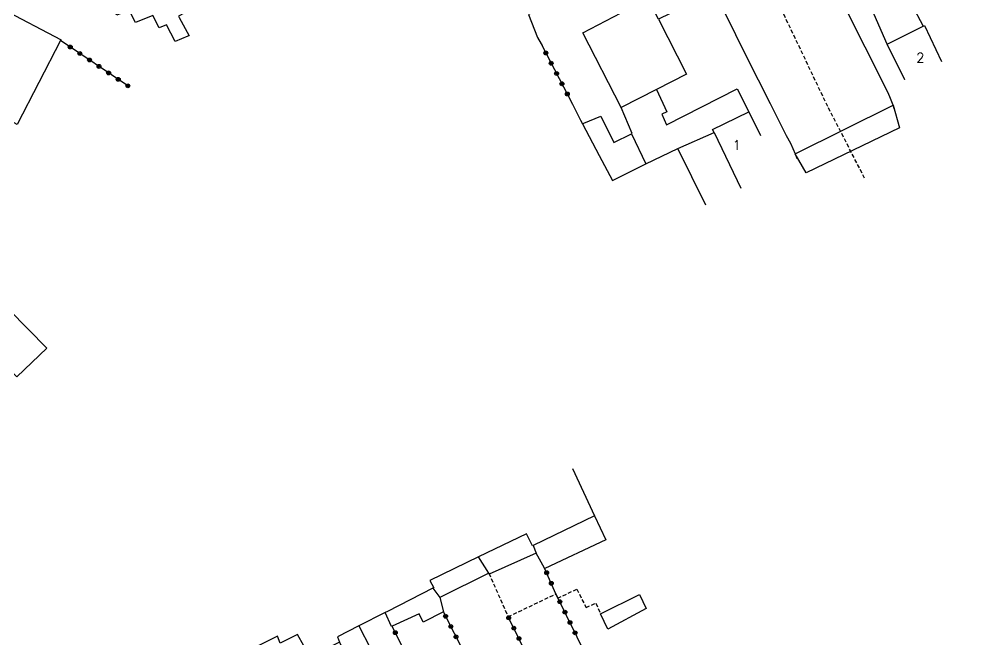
# Model space of a CAD drawing. Header units: millimetres. Extents: x 135999 to 137000, y 128000 to 129000.
# Drawn here: x 136190.8 to 136314.4, y 128768.9 to 128849.4 of the extents above; entities that cross this region are included whole.
import ezdxf
from ezdxf.enums import TextEntityAlignment as Align

# ---------------------------------------------------------------- set-up
doc = ezdxf.new("R2010")
doc.units = ezdxf.units.MM
doc.linetypes.add('DASHED', pattern=[0.75, 0.5, -0.25])
doc.layers.get('0').update_dxf_attribs({"linetype": 'CONTINUOUS'})
for name, color, linetype in [('W0001', 6, 'DASHED'), ('W0014', 7, 'CONTINUOUS'), ('W0020', 2, 'CONTINUOUS'), ('W0101', 7, 'CONTINUOUS'), ('W0104', 1, 'CONTINUOUS'), ('W0112', 1, 'DASHED'), ('W0323', 7, 'CONTINUOUS'), ('W0991', 7, 'CONTINUOUS'), ('W1102', 7, 'CONTINUOUS')]:
    doc.layers.add(name, color=color, linetype=linetype)
doc.styles.get("Standard").update_dxf_attribs({"font": 'romans.shx', "width": 0.85})

# ---------------------------------------------------------------- blocks, each defined once
blk = doc.blocks.new('t323o')
at = {"color": 0, "linetype": 'Continuous'}
for radius in [0.25, 0.15]:
    blk.add_circle((0, 0), radius, dxfattribs=at)

msp = doc.modelspace()

# ---------------------------------------------------------------- linework, layer by layer
at = {"layer": 'W0001'}
msp.add_lwpolyline([(136300.38, 128828.78), (136295.6, 128838.08), (136285.96, 128858.27), (136276.95, 128876.7), (136267.41, 128897.1)], dxfattribs=at)
at = {"layer": 'W0014'}
for points in [[(136280.83, 128853.15), (136285.04, 128844.62), (136286.58, 128841.53), (136288.12, 128838.45), (136289.67, 128835.36)], [(136303.41, 128839.87), (136300.44, 128845.78), (136297.47, 128851.69)], [(136304.24, 128837.7), (136304.08, 128838.26), (136304.08, 128838.26), (136303.75, 128839.1), (136303.41, 128839.87)], [(136289.67, 128835.36), (136290.21, 128834.34), (136290.75, 128833.32), (136291.39, 128831.93), (136291.39, 128831.93), (136291.39, 128831.93), (136291.6, 128831.35)]]:
    msp.add_lwpolyline(points, dxfattribs=at)
at = {"layer": 'W0020'}
msp.add_lwpolyline([(136304.08, 128838.26), (136304.91, 128835.3), (136292.8, 128829.46), (136291.39, 128831.93)], close=True, dxfattribs=at)
at = {"layer": 'W0101'}
for points in [[(136278.37, 128851.72), (136273.65, 128849.4), (136271.63, 128853.49), (136271.58, 128853.6), (136270.27, 128856.26), (136270.12, 128856.57)], [(136303.31, 128846.18), (136307.97, 128848.49), (136308.13, 128848.58), (136310.34, 128843.9)], [(136305.57, 128841.53), (136305.57, 128841.53), (136303.31, 128846.18)], [(136280.86, 128834.71), (136280.68, 128835.11), (136285.35, 128837.4)], [(136285.35, 128837.4), (136286.89, 128834.3), (136286.89, 128834.3)], [(136279.78, 128825.28), (136276.18, 128832.63), (136280.86, 128834.71), (136280.86, 128834.71)], [(136267.68, 128828.49), (136272.03, 128830.63)], [(136262.52, 128791.12), (136265.37, 128784.99), (136257.4, 128781.15), (136257.32, 128781.11), (136256.57, 128782.68)], [(136256.57, 128782.68), (136250.34, 128779.67), (136250.34, 128779.67)], [(136250.34, 128779.67), (136244.04, 128776.63)], [(136244.04, 128776.63), (136244.54, 128775.66), (136244.41, 128775.6), (136238.52, 128772.61)], [(136238.52, 128772.61), (136238.21, 128772.45), (136234.8, 128770.72), (136232.04, 128769.32)], [(136224.27, 128769.38), (136217.99, 128766.23)], [(136232.04, 128769.32), (136232.33, 128768.6), (136228.5, 128766.66), (136226.87, 128769.6), (136224.63, 128768.47), (136224.27, 128769.38)]]:
    msp.add_lwpolyline(points, dxfattribs=at)
msp.add_lwpolyline([(136182.88, 128839.99), (136188.48, 128850.77), (136196.22, 128846.74), (136196.16, 128846.63), (136190.51, 128835.76), (136186.08, 128838.22)], close=True, dxfattribs=at)
at = {"layer": 'W0104'}
for points in [[(136303.31, 128846.18), (136300.08, 128853.52), (136298.61, 128856.24), (136305.79, 128860.09), (136307.65, 128860.98), (136309.23, 128858), (136309.67, 128858.2), (136312.34, 128859.5), (136314.41, 128855.25), (136311.8, 128853.97), (136311.75, 128853.95), (136306.45, 128851.36), (136307.97, 128848.49)], [(136257.78, 128859.9), (136261.33, 128852.27), (136256.79, 128850), (136257.98, 128847.03), (136258.44, 128846.21), (136258.56, 128845.99), (136258.56, 128845.99)], [(136212.11, 128854.41), (136213.84, 128851.04), (136211.44, 128849.81), (136211.52, 128849.61), (136212.82, 128847.26), (136212.66, 128847.19), (136211.02, 128846.51), (136209.9, 128848.69), (136208.92, 128848.28), (136208.1, 128849.89), (136205.89, 128848.98), (136205.07, 128850.59), (136203.47, 128849.92), (136201.86, 128853.04), (136204.14, 128854.21)], [(136268.81, 128837.95), (136263.83, 128847.65), (136269.81, 128850.73), (136269.01, 128852.28), (136269.11, 128852.33), (136271.58, 128853.6)], [(136273.65, 128849.4), (136277.29, 128842.29), (136273.4, 128840.3), (136268.81, 128837.95)], [(136273.4, 128840.3), (136274.74, 128837.38), (136274.07, 128837.08), (136274.69, 128835.72)], [(136274.69, 128835.72), (136283.84, 128840.37), (136285.35, 128837.4)], [(136262.53, 128838.37), (136262.53, 128838.37), (136263.56, 128836.3), (136263.79, 128835.83), (136263.98, 128835.91), (136266.2, 128836.85), (136267.89, 128833.42), (136270.14, 128834.54), (136270.23, 128834.58), (136268.81, 128837.95)], [(136263.79, 128835.83), (136265.97, 128831.72), (136267.68, 128828.49)], [(136270.14, 128834.54), (136272.03, 128830.63)], [(136272.03, 128830.63), (136276.18, 128832.63)], [(136265.37, 128784.99), (136266.84, 128781.9), (136258.93, 128778.15), (136258.89, 128778.23), (136257.81, 128780.15)], [(136257.4, 128781.15), (136257.81, 128780.15)], [(136257.81, 128780.15), (136251.72, 128777.44), (136251.66, 128777.56), (136250.34, 128779.67)], [(136251.66, 128777.56), (136245.33, 128774.4)], [(136244.41, 128775.6), (136245.33, 128774.4), (136245.77, 128772.55), (136243.16, 128771.19), (136242.62, 128772.27)], [(136242.62, 128772.27), (136239.14, 128770.68), (136239.04, 128770.63), (136238.21, 128772.45)], [(136234.8, 128770.72), (136236.34, 128767.78), (136233.59, 128766.34), (136233.53, 128766.31), (136232.33, 128768.6)]]:
    msp.add_lwpolyline(points, dxfattribs=at)
for points in [[(136190.5, 128803.03), (136184.67, 128809.1), (136181.38, 128812.52), (136179.56, 128814.43), (136182.1, 128819.22), (136182.17, 128819.15), (136194.38, 128806.76)], [(136266.13, 128772.3), (136271.2, 128774.78), (136272.07, 128772.99), (136267.1, 128770.31)]]:
    msp.add_lwpolyline(points, close=True, dxfattribs=at)
at = {"layer": 'W0112'}
for points in [[(136251.66, 128777.56), (136254.17, 128771.92), (136260.37, 128774.88), (136260.6, 128774.32), (136263.06, 128775.5), (136264.27, 128773.13)], [(136264.27, 128773.13), (136265.55, 128773.67), (136266.13, 128772.3)]]:
    msp.add_lwpolyline(points, dxfattribs=at)
at = {"layer": 'W0323'}
for points in [[(136205.02, 128840.67), (136196.16, 128846.63)], [(136258.44, 128846.21), (136262.53, 128838.37)], [(136260.37, 128774.88), (136258.89, 128778.23)], [(136283.78, 128728.3), (136279.25, 128736.68), (136271.42, 128752.4), (136260.37, 128774.88)], [(136271.4, 128720.93), (136265.48, 128732.88), (136259.74, 128744.51), (136251.54, 128761.23), (136245.77, 128772.55)], [(136277.23, 128724.59), (136274.01, 128731.35), (136266.71, 128746.51), (136262.97, 128753.37), (136257.29, 128765.6), (136254.17, 128771.92)], [(136263.22, 128721.32), (136255.87, 128736.5), (136248.5, 128751.64), (136239.14, 128770.68)]]:
    msp.add_lwpolyline(points, dxfattribs=at)
at = {"layer": 'W1102'}
msp.add_lwpolyline([(136280.86, 128834.71), (136284.35, 128827.5)], dxfattribs=at)

# ---------------------------------------------------------------- block references
at = {"layer": 'W0323'}
for p, rotation in [((136197.41, 128845.79), 146.0419397213244), ((136198.65, 128844.95), 146.0419397213244), ((136259.06, 128845.02), 297.5855451648837), ((136199.9, 128844.12), 146.0419397213244), ((136259.75, 128843.69), 297.5855451648837), ((136201.14, 128843.28), 146.0419397213244), ((136202.38, 128842.44), 146.0419397213244), ((136260.45, 128842.36), 297.5855451648837), ((136203.63, 128841.6), 146.0419397213244), ((136261.14, 128841.03), 297.5855451648837), ((136204.87, 128840.76), 146.0419397213244), ((136261.84, 128839.7), 297.5855451648837), ((136259.16, 128777.62), 113.797092340492), ((136259.76, 128776.25), 113.797092340492), ((136260.87, 128773.86), 116.1743158516866), ((136246.06, 128771.98), 117.0105394124866), ((136261.53, 128772.51), 116.1743158516866), ((136246.74, 128770.65), 117.0105394124866), ((136254.24, 128771.78), 116.252340120502), ((136262.19, 128771.17), 116.1743158516866), ((136239.54, 128769.85), 116.1918451930337), ((136254.91, 128770.43), 116.252340120502), ((136262.85, 128769.82), 116.1743158516866), ((136247.42, 128769.31), 117.0105394124866), ((136255.57, 128769.09), 116.252340120502)]:
    msp.add_blockref('t323o', p, dxfattribs=dict(at, rotation=rotation))

# ---------------------------------------------------------------- texts
at = {"layer": 'W0991'}
for s, p in [('2', (136307.59, 128844.4)), ('1', (136283.82, 128833.08))]:
    msp.add_text(s, height=1.25, dxfattribs=at).set_placement(p, align=Align.MIDDLE_CENTER)

doc.saveas('drawing.dxf')
